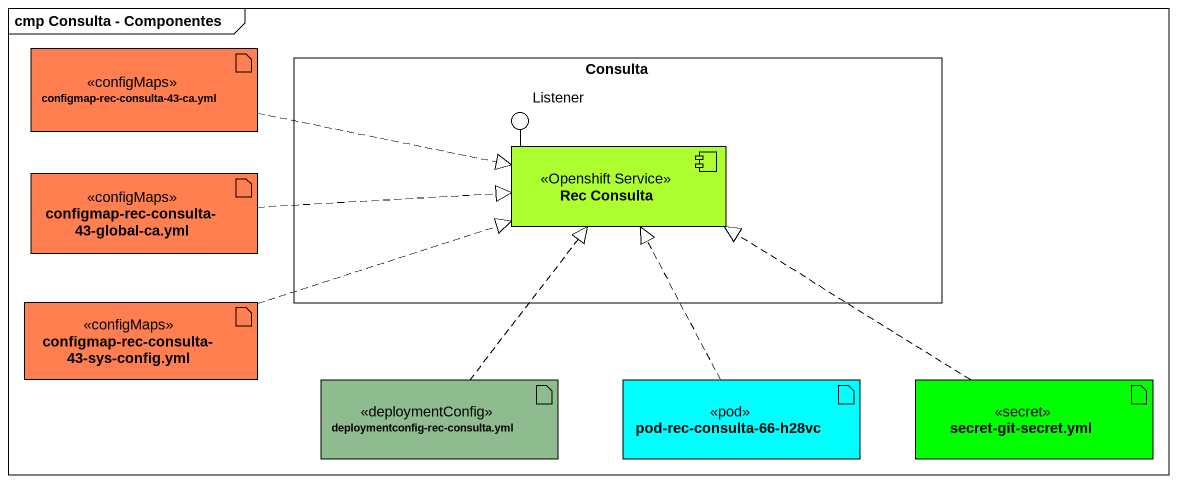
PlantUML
@startuml
mainframe cmp Consulta - Componentes
artifact "configmap-rec-consulta-43-ca.yml" as configmap_rec_consulta_43 <<configMaps>> #FF7F50
rectangle Consulta {
  component "Rec Consulta" as Rec_Consulta <<Openshift Service>> #ADFF2F
}
() Listener
artifact "configmap-rec-consulta-43-global-ca.yml" as configmap_rec_consulta_43_2 <<configMaps>> #FF7F50
artifact "configmap-rec-consulta-43-sys-config.yml" as configmap_rec_consulta_43_3 <<configMaps>> #FF7F50
artifact "deploymentconfig-rec-consulta.yml" as deploymentconfig_rec <<deploymentConfig>> #8FBC8F
artifact "pod-rec-consulta-66-h28vc" as pod_rec_consulta_66_h28vc <<pod>> #00FFFF
artifact "secret-git-secret.yml" as secret_git_secret_yml <<secret>> #00FF00
Rec_Consulta -up- Listener
configmap_rec_consulta_43 .right.|> Rec_Consulta
configmap_rec_consulta_43_2 .right.|> Rec_Consulta
configmap_rec_consulta_43_3 .right.|> Rec_Consulta
deploymentconfig_rec .up.|> Rec_Consulta
pod_rec_consulta_66_h28vc .up.|> Rec_Consulta
secret_git_secret_yml .left.|> Rec_Consulta
@enduml
